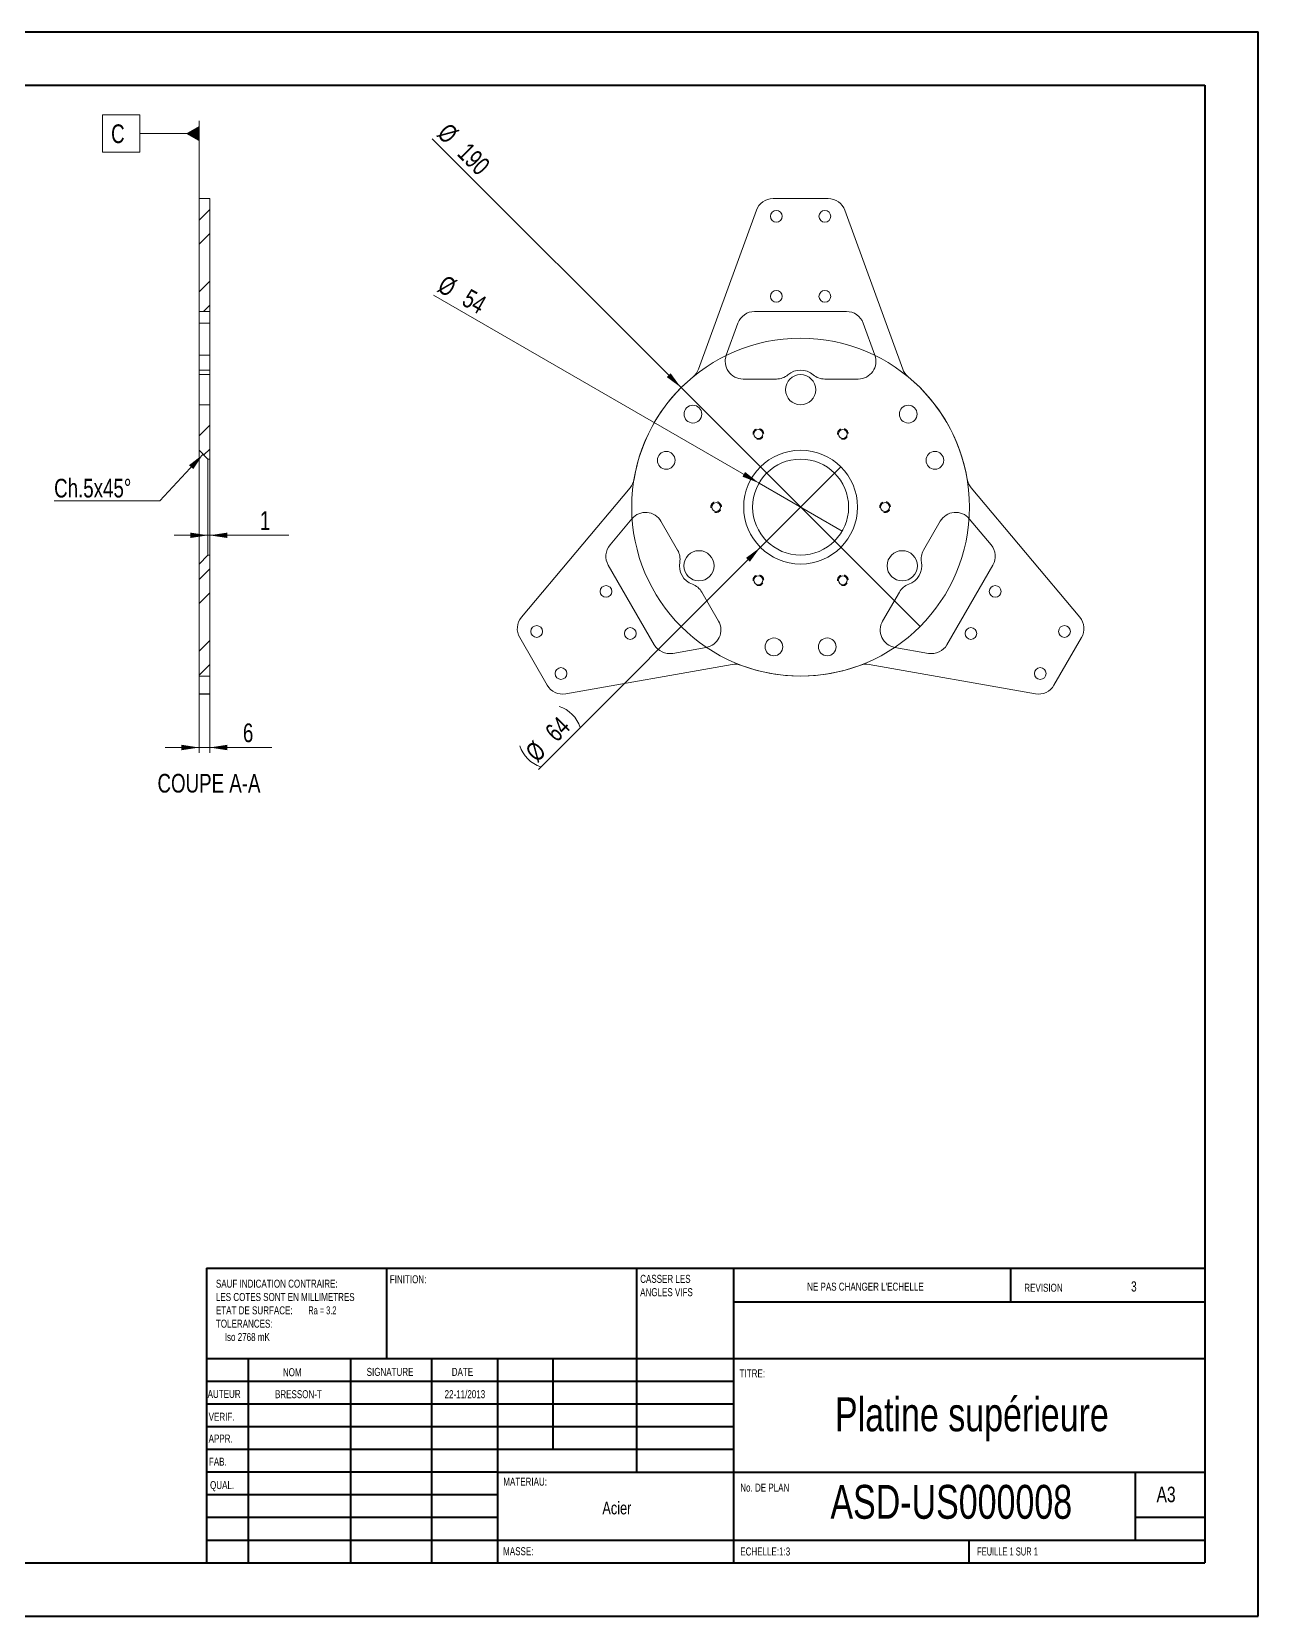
# Model space of a CAD drawing. Header units: millimetres. Extents: x 0 to 420, y 0 to 297.
# Drawn here: x 190.1 to 420.1, y 0.2 to 297.2 of the extents above; entities that cross this region are included whole.
import ezdxf

# ---------------------------------------------------------------- set-up
doc = ezdxf.new("R2010")
doc.units = ezdxf.units.MM
doc.linetypes.add('HIDDEN', pattern=[1.905, 1.27, -0.635])
doc.styles.add('SLDTEXTSTYLE0', font='TXT', dxfattribs={"width": 0.75})
doc.styles.add('SLDTEXTSTYLE1', font='TXT', dxfattribs={"width": 0.7})
doc.styles.add('SLDTEXTSTYLE2', font='TXT', dxfattribs={"width": 0.6875})
doc.dimstyles.new('SLDDIMSTYLE1', dxfattribs={"dimtxt": 3.5, "dimasz": 3.302, "dimexe": 0, "dimexo": 0.0625, "dimgap": 0.875, "dimtad": 1, "dimlfac": 3, "dimrnd": 1e-09, "dimzin": 12, "dimdsep": 46, "dimtxsty": 'SLDTEXTSTYLE0', "dimblk1": 'NONE', "dimsah": 1, "dimcen": 0, "dimadec": 0, "dimazin": 3, "dimtfac": 1, "dimtmove": 0, "dimatfit": 3, "dimldrblk": 'NONE', "dimfxl": 1, "dimfrac": 2, "dimtolj": 1, "dimtzin": 12, "dimarcsym": 0})
doc.dimstyles.new('SLDDIMSTYLE6', dxfattribs={"dimtxt": 3.5, "dimasz": 3.302, "dimexe": 0, "dimexo": 0.0625, "dimgap": 0.875, "dimtad": 1, "dimlfac": 3, "dimrnd": 1e-09, "dimzin": 12, "dimdsep": 46, "dimtxsty": 'SLDTEXTSTYLE0', "dimsah": 1, "dimcen": 0.09, "dimadec": 0, "dimazin": 3, "dimtfac": 1, "dimtmove": 0, "dimatfit": 0, "dimfxl": 1, "dimfrac": 2, "dimtolj": 1, "dimtzin": 12, "dimarcsym": 0})
doc.dimstyles.new('SLDDIMSTYLE7', dxfattribs={"dimtxt": 0, "dimasz": 3.302, "dimexe": 0, "dimexo": 0.0625, "dimgap": 0, "dimtad": 0, "dimtih": 1, "dimtoh": 1, "dimdec": 0, "dimrnd": 1e-09, "dimzin": 0, "dimdsep": 46, "dimtxsty": 'Standard', "dimsah": 1, "dimcen": 0.09, "dimadec": 0, "dimazin": 0, "dimtfac": 3.302, "dimtdec": 0, "dimtofl": 0, "dimtmove": 0, "dimatfit": 3, "dimfxl": 1, "dimfrac": 2, "dimtolj": 1, "dimtzin": 0, "dimarcsym": 0})
doc.dimstyles.new('SLDDIMSTYLE8', dxfattribs={"dimtxt": 3.5, "dimasz": 3.302, "dimexe": 0, "dimexo": 0.0625, "dimgap": 0.875, "dimtad": 1, "dimlfac": 3, "dimrnd": 1e-09, "dimzin": 12, "dimdsep": 46, "dimtxsty": 'SLDTEXTSTYLE0', "dimblk1": 'NONE', "dimsah": 1, "dimcen": 0, "dimadec": 0, "dimazin": 3, "dimtfac": 1, "dimtmove": 0, "dimatfit": 3, "dimldrblk": 'NONE', "dimfxl": 1, "dimfrac": 2, "dimtolj": 1, "dimtzin": 12, "dimarcsym": 0})

# ---------------------------------------------------------------- blocks, each defined once
blk = doc.blocks.new('SW_NOTE_1')
at = {"color": 0, "linetype": 'Continuous', "lineweight": 0, "char_height": 1.5, "attachment_point": 1, "style": 'SLDTEXTSTYLE0'}
for s, insert in [('CASSER LES', (0, 1.93)), ('ANGLES VIFS', (0, -0.57))]:
    blk.add_mtext(s, dxfattribs=dict(at, insert=insert))
blk = doc.blocks.new('SW_NOTE_2')
at = {"color": 0, "linetype": 'Continuous', "lineweight": 0, "char_height": 1.5, "attachment_point": 1}
for s, insert, style in [('SAUF INDICATION CONTRAIRE:', (0, 1.93), 'SLDTEXTSTYLE0'), ('LES COTES SONT EN MILLIMETRES', (0, -0.57), 'SLDTEXTSTYLE0'), ('TOLERANCES:', (0, -5.57), 'SLDTEXTSTYLE0'), ('ETAT DE SURFACE:', (0, -3.07), 'SLDTEXTSTYLE0'), ('Ra = 3.2', (17.33, -3.07), 'SLDTEXTSTYLE2'), ('Iso 2768 mK', (1.66, -8.07), 'SLDTEXTSTYLE0')]:
    blk.add_mtext(s, dxfattribs=dict(at, insert=insert, style=style))
blk = doc.blocks.new('*D14')
at = {"color": 7, "linetype": 'Continuous', "lineweight": 0}
for p, q in [((221.49, 243.78), (221.49, 162.05)), ((223.49, 243.78), (223.49, 162.05)), ((221.49, 163.05), (215.14, 163.05)), ((221.49, 163.05), (223.49, 163.05)), ((223.49, 163.05), (235.14, 163.05))]:
    blk.add_line(p, q, dxfattribs=at)
for points in [[(221.49, 163.05), (218.19, 163.56), (218.19, 162.54)], [(223.49, 163.05), (226.79, 162.54), (226.79, 163.56)]]:
    blk.add_solid(points, dxfattribs=at)
at = {"color": 7, "linetype": 'Continuous', "lineweight": 0, "insert": (229.71, 167.56, 26.59), "char_height": 3.5, "attachment_point": 1, "style": 'SLDTEXTSTYLE0'}
blk.add_mtext('6', dxfattribs=at)
blk = doc.blocks.new('*D15')
at = {"color": 7, "linetype": 'Continuous', "lineweight": 0}
for p, q in [((223.16, 202.82), (216.81, 202.82)), ((223.16, 202.82), (223.49, 202.82)), ((223.49, 202.82), (238.32, 202.82))]:
    blk.add_line(p, q, dxfattribs=at)
for points in [[(223.16, 202.82), (219.85, 203.33), (219.85, 202.32)], [(223.49, 202.82), (226.79, 202.32), (226.79, 203.33)]]:
    blk.add_solid(points, dxfattribs=at)
at = {"color": 7, "linetype": 'Continuous', "lineweight": 0, "insert": (232.89, 207.34, 26.59), "char_height": 3.5, "attachment_point": 1, "style": 'SLDTEXTSTYLE0'}
blk.add_mtext('1', dxfattribs=at)
blk = doc.blocks.new('SW_NOTE_3')
at = {"color": 0, "linetype": 'Continuous', "lineweight": 0}
for p, q in [((-19.8, 0), (0, 0)), ((0, 0), (-19.8, 0)), ((-19.8, 0), (0, 0)), ((0, 0), (-19.8, 0)), ((-19.8, 0), (0, 0)), ((0, 0), (-19.8, 0))]:
    blk.add_line(p, q, dxfattribs=at)
at = {"color": 0, "linetype": 'Continuous', "lineweight": 0, "insert": (-19.79, 4.14), "char_height": 3.5, "attachment_point": 1, "style": 'SLDTEXTSTYLE0'}
blk.add_mtext('Ch.5x45°', dxfattribs=at)
blk = doc.blocks.new('SW_DATUMTAG_2')
at = {"color": 0, "linetype": 'Continuous', "lineweight": 0}
for p, q in [((-1.6, -0.72), (-1.6, 6.28)), ((-1.6, 6.28), (5.4, 6.28)), ((5.4, 6.28), (5.4, -0.72)), ((16.49, -9.39), (16.49, 5.18)), ((16.49, 2.78), (5.4, 2.78)), ((5.4, -0.72), (-1.6, -0.72))]:
    blk.add_line(p, q, dxfattribs=at)
blk.add_solid([(16.49, 1.38), (16.49, 4.18), (14.04, 2.78)], dxfattribs=at)
at = {"color": 0, "linetype": 'Continuous', "lineweight": 0, "insert": (0, 4.51, 26.56), "char_height": 3.5, "attachment_point": 1, "style": 'SLDTEXTSTYLE0'}
blk.add_mtext('C', dxfattribs=at)
blk = doc.blocks.new('*D18')
at = {"color": 7, "linetype": 'Continuous', "lineweight": 0}
for q in [(265.21, 277.16), (356.66, 185.72)]:
    blk.add_line((311.87, 230.5), q, dxfattribs=at)
blk.add_solid([(311.87, 230.5), (309.9, 233.19), (309.18, 232.48)], dxfattribs=at)
at = {"color": 7, "linetype": 'Continuous', "lineweight": 0, "char_height": 3.5, "attachment_point": 1, "rotation": 315, "style": 'SLDTEXTSTYLE0'}
for s, insert in [('%%c', (268.4, 280.35, 0.03)), ('190', (272.17, 276.66, 0.03))]:
    blk.add_mtext(s, dxfattribs=dict(at, insert=insert))
blk = doc.blocks.new('_NONE')
blk = doc.blocks.new('*D19')
at = {"color": 7, "linetype": 'Continuous', "lineweight": 0}
for q in [(265.44, 247.85), (342.06, 203.61)]:
    blk.add_line((326.47, 212.61), q, dxfattribs=at)
blk.add_solid([(326.47, 212.61), (323.86, 214.7), (323.36, 213.82)], dxfattribs=at)
at = {"color": 7, "linetype": 'Continuous', "lineweight": 0, "char_height": 3.5, "attachment_point": 1, "rotation": 330, "style": 'SLDTEXTSTYLE0'}
for s, insert in [('%%c', (267.69, 251.75, 1.03)), ('54', (272.29, 249.16, 1.03))]:
    blk.add_mtext(s, dxfattribs=dict(at, insert=insert))
blk = doc.blocks.new('*D20')
at = {"color": 7, "linetype": 'Continuous', "lineweight": 0}
for q in [(341.81, 215.65), (285.1, 158.94)]:
    blk.add_line((326.72, 200.57), q, dxfattribs=at)
for centre, start, end in [((287.01, 164.82), 18.4349, 71.5651), ((287.55, 165.36), 198.4349, 251.5651)]:
    blk.add_arc(centre, 6.27, start, end, dxfattribs=at)
blk.add_solid([(326.72, 200.57), (324.03, 198.59), (324.75, 197.87)], dxfattribs=at)
at = {"color": 7, "linetype": 'Continuous', "lineweight": 0, "char_height": 3.5, "attachment_point": 1, "rotation": 45, "style": 'SLDTEXTSTYLE0'}
for s, insert in [('64', (286.07, 166.37, 1.03)), ('%%c', (282.38, 162.6, 1.03))]:
    blk.add_mtext(s, dxfattribs=dict(at, insert=insert))

msp = doc.modelspace()

# ---------------------------------------------------------------- hatches: boundary and pattern name
at = {"linetype": 'Continuous', "lineweight": 0}
h = msp.add_hatch(dxfattribs=at)
h.set_pattern_fill('ANSI32', style=0)
h.paths.add_polyline_path([(223.488798, 265.942473), (221.488798, 265.942473), (221.488798, 244.775806), (223.488798, 244.775806)], flags=0)
h = msp.add_hatch(dxfattribs=at)
h.set_pattern_fill('ANSI32', style=0)
h.paths.add_polyline_path([(223.488798, 233.775806), (221.488798, 233.775806), (221.488798, 232.942473), (223.488798, 232.942473)], flags=0)
h = msp.add_hatch(dxfattribs=at)
h.set_pattern_fill('ANSI32', style=0)
h.paths.add_polyline_path([(223.488798, 227.275806), (221.488798, 227.275806), (221.488798, 218.775806), (223.155464, 217.10914), (223.488798, 217.10914)], flags=0)
h = msp.add_hatch(dxfattribs=at)
h.set_pattern_fill('ANSI32', style=0)
h.paths.add_polyline_path([(221.488798, 176.442473), (223.488798, 176.442473), (223.488798, 199.10914), (223.155464, 199.10914), (221.488798, 197.442473)], flags=0)

# ---------------------------------------------------------------- linework, layer by layer
at = {"color": 7, "linetype": 'Continuous', "lineweight": 40}
for p, q in [((0.078844, 297.21478), (420.078844, 297.21478)), ((420.078844, 0.21478), (420.078844, 297.21478)), ((25.078844, 287.21478), (410.078844, 287.21478)), ((410.078844, 287.21478), (410.078844, 10.21478)), ((222.878844, 65.46478), (410.078844, 65.46478)), ((222.878844, 65.46478), (222.878844, 10.21478)), ((256.678844, 48.46478), (256.678844, 65.46478)), ((303.478844, 65.46478), (303.478844, 27.21478)), ((321.678844, 65.46478), (321.678844, 10.21478)), ((373.678844, 59.08978), (373.678844, 65.46478)), ((410.078844, 59.08978), (321.678844, 59.08978)), ((410.078844, 48.46478), (222.878844, 48.46478)), ((230.678844, 48.46478), (230.678844, 10.21478)), ((249.869796, 48.46478), (249.869796, 10.21478)), ((265.03808, 48.46478), (265.03808, 10.21478)), ((277.478844, 10.21478), (277.478844, 48.46478)), ((287.878844, 31.46478), (287.878844, 48.46478)), ((321.678844, 44.21478), (222.878844, 44.21478)), ((321.678844, 39.96478), (222.878844, 39.96478)), ((321.678844, 35.71478), (222.878844, 35.71478)), ((321.678844, 31.46478), (222.878844, 31.46478)), ((277.478844, 27.21478), (222.878844, 27.21478)), ((277.478844, 27.21478), (410.078844, 27.21478)), ((397.078844, 14.46478), (397.078844, 27.21478)), ((277.478844, 22.964708), (222.878844, 22.964708)), ((277.478844, 18.71478), (222.878844, 18.71478)), ((410.078844, 18.71478), (397.078844, 18.71478)), ((222.878844, 14.46478), (410.078844, 14.46478)), ((365.878844, 10.21478), (365.878844, 14.46478)), ((25.078844, 10.21478), (410.078844, 10.21478)), ((0.078844, 0.21478), (420.078844, 0.21478))]:
    msp.add_line(p, q, dxfattribs=at)
at = {"color": 7, "linetype": 'Continuous', "lineweight": 15}
for p, q in [((221.488798, 244.775806), (221.488798, 265.942473)), ((221.488798, 265.942473), (223.488798, 265.942473)), ((223.488798, 244.775806), (223.488798, 265.942473)), ((329.098433, 265.942473), (339.430383, 265.942473)), ((315.127635, 233.970701), (325.966125, 263.749206)), ((342.562692, 263.749206), (353.401181, 233.970701)), ((223.488798, 244.775806), (221.488798, 244.775806)), ((221.488798, 242.582539), (221.488798, 244.775806)), ((223.488798, 242.582539), (223.488798, 244.775806)), ((325.651108, 244.775806), (342.877708, 244.775806)), ((221.488798, 242.582539), (223.488798, 242.582539)), ((221.488798, 236.582539), (221.488798, 242.582539)), ((223.488798, 236.582539), (223.488798, 242.582539)), ((320.334978, 236.582539), (322.518799, 242.582539)), ((346.010017, 242.582539), (348.193839, 236.582539)), ((221.488798, 236.582539), (223.488798, 236.582539)), ((221.488798, 233.775806), (221.488798, 236.582539)), ((223.488798, 233.775806), (223.488798, 236.582539)), ((221.488798, 233.775806), (223.488798, 233.775806)), ((221.488798, 232.942474), (221.488798, 233.775806)), ((223.488798, 232.942474), (221.488798, 232.942474)), ((221.488798, 232.942474), (221.488798, 227.275807)), ((223.488798, 232.942474), (223.488798, 233.775806)), ((223.488798, 227.275807), (223.488798, 232.942474)), ((329.730585, 232.109139), (323.467286, 232.109139)), ((345.06153, 232.109139), (338.798232, 232.109139)), ((221.488798, 227.275807), (223.488798, 227.275807)), ((221.488798, 218.775807), (221.488798, 227.275807)), ((223.488798, 217.10914), (223.488798, 227.275807)), ((221.488798, 197.442472), (221.488798, 218.775807)), ((221.488798, 218.775807), (223.155464, 217.10914)), ((223.155464, 217.10914), (223.155464, 199.109139)), ((223.155464, 217.10914), (223.488798, 217.10914)), ((223.488798, 199.109139), (223.488798, 217.10914)), ((281.929553, 187.475631), (302.299252, 211.75129)), ((366.229565, 211.75129), (386.599263, 187.475631)), ((298.536763, 201.044435), (302.641005, 205.93568)), ((308.081238, 205.459721), (311.212885, 200.035546)), ((357.315931, 200.035546), (360.447579, 205.459721)), ((365.887811, 205.93568), (369.992053, 201.044435)), ((223.155464, 199.109139), (221.488798, 197.442472)), ((223.488798, 199.109139), (223.155464, 199.109139)), ((223.488798, 176.442473), (223.488798, 199.109139)), ((221.488798, 176.442473), (221.488798, 197.442472)), ((306.816795, 182.316469), (298.203494, 197.235143)), ((370.325323, 197.235143), (361.712022, 182.316469)), ((315.74671, 192.182734), (318.878359, 186.758557)), ((349.650457, 186.758557), (352.782106, 192.182734)), ((286.762258, 174.718608), (281.596284, 183.666338)), ((316.570435, 181.809199), (310.282373, 180.700443)), ((358.246444, 180.700443), (351.958381, 181.809199)), ((386.932533, 183.666338), (381.766558, 174.718608)), ((321.436025, 178.605427), (290.227836, 173.102582)), ((378.30098, 173.102582), (347.092792, 178.605427)), ((223.488798, 176.442473), (221.488798, 176.442473)), ((221.488798, 176.442473), (221.488798, 173.102582)), ((223.488798, 176.442473), (223.488798, 173.102582)), ((221.488798, 173.102582), (223.488798, 173.102582)), ((221.488798, 173.05194), (221.488798, 173.102582)), ((221.488798, 173.05194), (223.488798, 173.05194)), ((223.488798, 173.102582), (223.488798, 173.05194))]:
    msp.add_line(p, q, dxfattribs=at)
for centre, radius in [((329.714408, 262.60914), 1.1), ((338.814408, 262.60914), 1.1), ((329.714408, 247.60914), 1.1), ((338.814408, 247.60914), 1.1), ((334.264408, 230.10914), 2.833333), ((314.079979, 225.536128), 1.666667), ((354.448837, 225.536128), 1.666667), ((326.347741, 221.821208), 0.833333), ((342.181075, 221.821208), 0.833333), ((309.079979, 216.875874), 1.666667), ((334.264408, 208.10914), 10.666667), ((334.264408, 208.10914), 9), ((359.448837, 216.875874), 1.666667), ((318.431075, 208.10914), 0.833333), ((350.097741, 208.10914), 0.833333), ((315.211849, 197.10914), 2.833333), ((353.316967, 197.10914), 2.833333), ((297.781405, 192.299555), 1.1), ((326.347741, 194.397071), 0.833333), ((342.181075, 194.397071), 0.833333), ((370.747412, 192.299555), 1.1), ((284.791024, 184.799555), 1.1), ((302.331405, 184.418724), 1.1), ((366.197412, 184.418724), 1.1), ((383.737793, 184.799555), 1.1), ((329.264408, 181.915417), 1.666667), ((339.264408, 181.915417), 1.666667), ((289.341024, 176.918724), 1.1), ((379.187793, 176.918724), 1.1)]:
    msp.add_circle(centre, radius, dxfattribs=at)
at = {"color": 7, "linetype": 'Continuous', "lineweight": 0}
msp.add_circle((334.264408, 208.10914), 31.666667, dxfattribs=at)
at = {"color": 7, "linetype": 'Continuous', "lineweight": 15}
for centre, radius, start, end in [((329.098433, 262.60914), 3.333333, 90, 160), ((339.430383, 262.60914), 3.333333, 20, 90), ((325.651108, 241.442473), 3.333333, 90, 160), ((342.877709, 241.442473), 3.333333, 20, 90), ((323.467286, 235.442473), 3.333333, 160, 270), ((345.06153, 235.442473), 3.333333, 270, 20), ((334.264408, 208.10914), 31.666667, 129.51346018, 170.48653982), ((311.995326, 235.110769), 3.333333, 309.51346018, 340), ((329.730585, 235.442473), 3.333333, 270, 310.36759354), ((334.264408, 230.10914), 3.666667, 49.63240646, 130.36759354), ((338.798232, 235.442473), 3.333333, 229.63240646, 270), ((356.53349, 235.110769), 3.333333, 200, 230.48653982), ((334.264408, 208.10914), 31.666667, 9.51346018, 50.48653982), ((299.74577, 213.893915), 3.333333, 320, 350.48653982), ((368.783046, 213.893915), 3.333333, 189.51346018, 220), ((305.194486, 203.793055), 3.333333, 30, 140), ((363.33433, 203.793055), 3.333333, 40, 150), ((301.090244, 198.90181), 3.333333, 140, 210), ((308.326135, 198.368879), 3.333333, 349.63240646, 30), ((360.202681, 198.368879), 3.333333, 150, 190.36759354), ((367.438572, 198.90181), 3.333333, 330, 40), ((315.211849, 197.10914), 3.666667, 169.63240646, 250.36759354), ((353.316967, 197.10914), 3.666667, 289.63240646, 10.36759354), ((312.859959, 190.516067), 3.333333, 30, 70.36759354), ((355.668857, 190.516067), 3.333333, 109.63240646, 150), ((284.483036, 185.333005), 3.333333, 140, 210), ((384.04578, 185.333005), 3.333333, 330, 40), ((315.991608, 185.091891), 3.333333, 280, 30), ((352.537208, 185.091891), 3.333333, 150, 260), ((309.703545, 183.983136), 3.333333, 210, 280), ((358.825271, 183.983136), 3.333333, 260, 330), ((322.014852, 175.322734), 3.333333, 69.51346018, 100), ((334.264408, 208.10914), 31.666667, 249.51346018, 290.48653982), ((346.513964, 175.322734), 3.333333, 80, 110.48653982), ((289.649011, 176.385274), 3.333333, 210, 280), ((378.879805, 176.385274), 3.333333, 260, 330)]:
    msp.add_arc(centre, radius, start, end, dxfattribs=at)
at = {"color": 7, "linetype": 'HIDDEN', "lineweight": 0}
for centre in [(326.347741, 221.821208), (342.181075, 221.821208), (318.431075, 208.10914), (350.097741, 208.10914), (326.347741, 194.397071), (342.181075, 194.397071)]:
    msp.add_arc(centre, 1, 255, 195, dxfattribs=at)

# ---------------------------------------------------------------- block references
at = {"color": 7, "linetype": 'Continuous', "lineweight": 0}
for name, p in [('SW_DATUMTAG_2', (204.994886, 275.331083)), ('SW_NOTE_3', (214.101817, 209.273412)), ('SW_NOTE_2', (224.648871, 61.381388)), ('SW_NOTE_1', (304.188059, 62.28427))]:
    msp.add_blockref(name, p, dxfattribs=at)

# ---------------------------------------------------------------- texts
for s, insert, char_height, attachment_point, style in [('COUPE A-A', (223.347938, 158.105566), 3.5, 2, 'SLDTEXTSTYLE0'), ('FINITION:', (257.250136, 64.134052), 1.5, 1, 'SLDTEXTSTYLE0'), ("NE PAS CHANGER L'ECHELLE", (335.493484, 62.747774), 1.5, 1, 'SLDTEXTSTYLE0'), ('REVISION', (376.206425, 62.549689), 1.5, 1, 'SLDTEXTSTYLE0'), ('3', (396.742069, 62.990095), 1.905, 2, 'SLDTEXTSTYLE0'), ('NOM', (237.201083, 46.716263), 1.5, 1, 'SLDTEXTSTYLE0'), ('SIGNATURE', (252.912431, 46.776537), 1.5, 1, 'SLDTEXTSTYLE0'), ('DATE', (268.86773, 46.776537), 1.5, 1, 'SLDTEXTSTYLE0'), ('TITRE:', (322.835031, 46.493115), 1.5, 1, 'SLDTEXTSTYLE0'), ('AUTEUR', (223.090993, 42.644495), 1.5, 1, 'SLDTEXTSTYLE0'), ('BRESSON-T', (240.113526, 42.598146), 1.4986, 2, 'SLDTEXTSTYLE0'), ('22-11/2013', (271.326792, 42.598146), 1.4986, 2, 'SLDTEXTSTYLE0'), ('Platine supérieure', (366.377564, 41.24968), 6.35, 2, 'SLDTEXTSTYLE0'), ('VERIF.', (223.289312, 38.369188), 1.5, 1, 'SLDTEXTSTYLE0'), ('APPR.', (223.280566, 34.279076), 1.5, 1, 'SLDTEXTSTYLE0'), ('FAB.', (223.33403, 29.948485), 1.5, 1, 'SLDTEXTSTYLE0'), ('QUAL.', (223.547886, 25.56443), 1.5, 1, 'SLDTEXTSTYLE0'), ('MATERIAU:', (278.524706, 26.200837), 1.5, 1, 'SLDTEXTSTYLE0'), ('No. DE PLAN', (322.95281, 25.083418), 1.5, 1, 'SLDTEXTSTYLE0'), ('ASD-US000008', (362.513017, 24.846519), 6.35, 2, 'SLDTEXTSTYLE0'), ('A3', (400.999828, 24.515225), 2.9104167, 1, 'SLDTEXTSTYLE0'), ('Acier', (299.817781, 21.700346), 2.38125, 2, 'SLDTEXTSTYLE0'), ('MASSE:', (278.496655, 13.164092), 1.4986, 1, 'SLDTEXTSTYLE0'), ('ECHELLE:1:3', (322.95281, 13.114868), 1.5, 1, 'SLDTEXTSTYLE0'), ('FEUILLE 1 SUR 1', (367.357138, 13.114868), 1.5, 1, 'SLDTEXTSTYLE1')]:
    msp.add_mtext(s, dxfattribs=dict(at, insert=insert, char_height=char_height, attachment_point=attachment_point, style=style))

# ---------------------------------------------------------------- dimensions: what is measured, and where the dimension line sits
for p1, p2, picture, middle in [((356.656123, 185.717425), (311.872693, 230.500854), '*D18', (270.793033, 271.580535)), ((342.058637, 203.60914), (326.470179, 212.60914), '*D19', (271.149713, 244.548442))]:
    dim = msp.add_diameter_dim_2p(p1=p1, p2=p2, dimstyle='SLDDIMSTYLE8', dxfattribs=at)
    dim.commit()
    dim.dimension.update_dxf_attribs({"geometry": picture, "text_midpoint": middle, "dimtype": 163})
for base, p1, p2, picture, middle in [((223.488798, 163.051941), (221.488798, 244.775806), (223.488798, 244.775806), '*D14', (232.424909, 163.051941)), ((223.488798, 202.824778), (223.155464, 199.10914), (223.488798, 173.102582), '*D15', (235.602929, 202.824778))]:
    dim = msp.add_linear_dim(base=base, p1=p1, p2=p2, dimstyle='SLDDIMSTYLE6', dxfattribs=at)
    dim.commit()
    dim.dimension.update_dxf_attribs({"geometry": picture, "text_midpoint": middle, "dimtype": 160})
dim = msp.add_diameter_dim_2p(p1=(341.80688, 215.651612), p2=(326.721936, 200.566667), text='(<>)', dimstyle='SLDDIMSTYLE1', dxfattribs=at)
dim.commit()
dim.dimension.update_dxf_attribs({"geometry": '*D20', "text_midpoint": (289.207219, 163.051951), "dimtype": 163})

# ---------------------------------------------------------------- leaders
msp.add_leader([(222.255038, 218.009565), (214.101817, 209.273412)], dimstyle='SLDDIMSTYLE7', dxfattribs=at)

doc.saveas('drawing.dxf')
